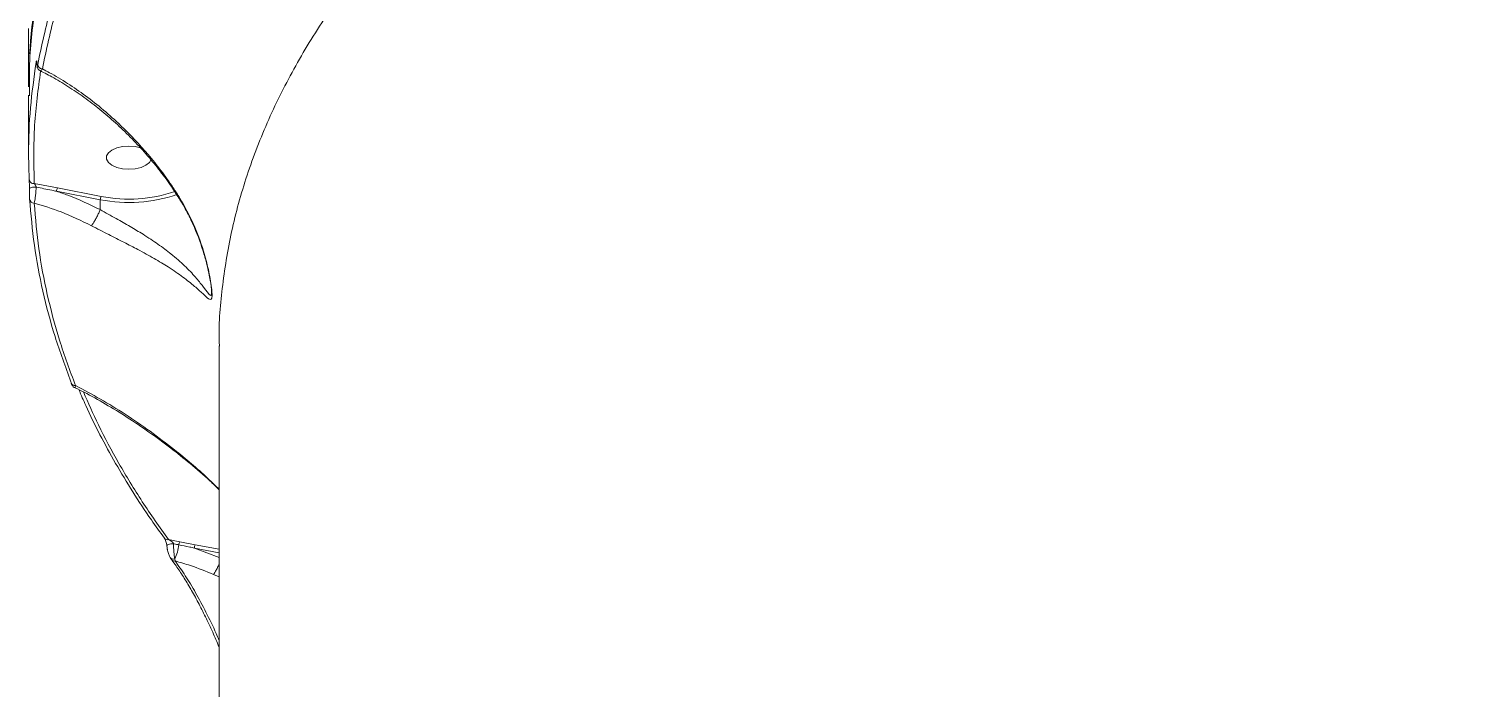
# Model space of a CAD drawing. Header units: millimetres. Extents: x -7151 to 6134, y -5040 to 5562.
# Drawn here: x -447.6 to -161.9, y 1211.8 to 1343.6 of the extents above; entities that cross this region are included whole.
import ezdxf

# ---------------------------------------------------------------- set-up
doc = ezdxf.new("R2010")
doc.units = ezdxf.units.MM
doc.layers.add('DIKOM_ОБЪЕКТ', color=7, linetype='Continuous')

msp = doc.modelspace()

# ---------------------------------------------------------------- linework, layer by layer
at = {"layer": 'DIKOM_ОБЪЕКТ', "color": 7, "linetype": 'Continuous', "lineweight": 15}
for p, q in [((-447.562, 1343.553), (-447.562, 1331.981)), ((-447.562, 1330.266), (-447.562, 1318.626)), ((-446.445, 1312.668), (-441.823, 1311.793)), ((-433.27, 1309.435), (-441.999, 1311.123)), ((-441.823, 1311.793), (-433.094, 1310.105)), ((-433.27, 1307.483), (-433.27, 1309.435)), ((-433.27, 1307.483), (-433.27, 1307.479)), ((-409.562, 1280.3), (-409.562, 982.259)), ((-419.988, 1240.429), (-419.989, 1240.437)), ((-419.675, 1241.694), (-417.419, 1241.267)), ((-417.419, 1241.267), (-414.32, 1240.678)), ((-414.495, 1240.008), (-409.562, 1238.137)), ((-409.562, 1239.054), (-414.495, 1240.008)), ((-414.32, 1240.678), (-409.562, 1239.758)), ((-418.426, 1237.852), (-418.34, 1237.428)), ((-409.562, 1234.252), (-410.695, 1234.731))]:
    msp.add_line(p, q, dxfattribs=at)
at = {"layer": 'DIKOM_ОБЪЕКТ', "color": 7, "linetype": 'Continuous', "lineweight": 15, "flags": 128}
for points in [[(-447.562, 1331.981), (-447.562, 1332.239), (-447.505, 1335.563)], [(-425.223, 1319.817), (-426.294, 1320.061), (-427.562, 1320.155), (-428.83, 1320.061), (-429.995, 1319.787), (-430.963, 1319.355), (-431.655, 1318.8), (-432.016, 1318.167), (-432.016, 1317.508), (-431.655, 1316.875), (-430.963, 1316.32), (-429.995, 1315.888), (-428.83, 1315.614), (-427.562, 1315.52), (-427.562, 1315.52)], [(-427.562, 1315.52), (-426.294, 1315.614), (-425.129, 1315.888), (-424.161, 1316.32), (-423.469, 1316.875), (-423.131, 1317.434)], [(-447.405, 1311.586), (-447.382, 1311.677), (-447.301, 1311.764), (-447.168, 1311.841), (-446.99, 1311.904), (-446.778, 1311.949), (-446.543, 1311.974), (-446.301, 1311.976), (-446.064, 1311.956)], [(-439.116, 1273.161), (-439.099, 1273.004), (-439.072, 1272.908)], [(-419.989, 1240.437), (-419.967, 1240.521), (-419.87, 1240.625), (-419.701, 1240.718), (-419.475, 1240.792), (-419.209, 1240.843), (-418.926, 1240.865), (-418.649, 1240.856)], [(-419.053, 1237.699), (-419.048, 1237.693), (-418.998, 1237.636)]]:
    msp.add_lwpolyline(points, dxfattribs=at)
at = {"layer": 'DIKOM_ОБЪЕКТ', "color": 7, "linetype": 'Continuous', "lineweight": 15}
for centre, radius, start, end in [((-328.204, 1330.984), 119.405, 155.70724, 176.38424), ((-445.278, 1336.836), 0.795, 180.63899, 207.54988), ((-444.779, 1336.504), 0.979, 184.65969, 267.1814), ((-446.524, 1313.588), 0.923, 184.62725, 274.93067), ((-440.688, 1311.137), 1.311, 149.98245, 180.60977), ((-427.567, 1337.975), 28.412, 258.78307, 288.82404), ((-446.453, 1309.663), 0.907, 184.17738, 271.32009), ((-427.612, 1338.783), 29.888, 259.08888, 288.73718), ((-431.959, 1309.449), 1.31, 149.97979, 180.61243), ((-438.289, 1273.247), 0.853, 203.436, 274.806), ((-419.872, 1242.454), 0.785, 220.28113, 284.54049), ((-425.647, 1241.535), 8.106, 332.9804, 353.7068), ((-416.273, 1240.617), 1.318, 150.44445, 178.73096), ((-413.185, 1240.022), 1.311, 149.98245, 180.60977), ((-418.705, 1238.551), 0.753, 216.19733, 291.74094), ((-418.459, 1238.198), 0.779, 226.19718, 278.76658)]:
    msp.add_arc(centre, radius, start, end, dxfattribs=at)
for points, knots in [([(-89.117, 1476.513), (-96.056, 1475.866), (-109.941, 1474.571), (-130.463, 1471.876), (-150.878, 1468.609), (-171.093, 1464.7), (-191.034, 1460.162), (-210.263, 1455.091), (-228.73, 1449.518), (-246.404, 1443.483), (-263.572, 1436.887), (-280.152, 1429.73), (-296.071, 1422.022), (-310.982, 1413.931), (-324.857, 1405.494), (-337.692, 1396.752), (-349.694, 1387.567), (-360.782, 1377.95), (-370.896, 1367.924), (-379.82, 1357.705), (-387.548, 1347.329), (-394.104, 1336.839), (-399.593, 1326.07), (-403.937, 1315.046), (-407.137, 1303.8), (-408.968, 1292.568), (-409.716, 1284.704), (-409.524, 1280.629), (-409.506, 1280.25)], [0, 0, 0, 0, 0.0392427, 0.0785159, 0.1177585, 0.158142, 0.1985586, 0.2389421, 0.2781873, 0.3174623, 0.3567076, 0.3970912, 0.4375084, 0.4778924, 0.5171659, 0.5564696, 0.5957434, 0.6361547, 0.6765986, 0.7170099, 0.7563481, 0.7957165, 0.8350548, 0.8755303, 0.9160386, 0.9565142, 0.9959507, 1, 1, 1, 1]), ([(-427.345, 1380.258), (-429.444, 1376.627), (-433.642, 1369.365), (-438.517, 1358.233), (-442.42, 1346.955), (-444.025, 1339.336), (-444.827, 1335.526)], [0, 0, 0, 0, 0.2485969, 0.4971925, 0.7485962, 1, 1, 1, 1]), ([(-437.045, 1378.008), (-437.819, 1376.332), (-440.387, 1370.769), (-443.431, 1361.17), (-446.127, 1349.264), (-447.481, 1338.913), (-447.418, 1332.547), (-447.394, 1330.176)], [0, 0, 0, 0, 0.1071172, 0.3555404, 0.6041537, 0.8525765, 1, 1, 1, 1]), ([(-445.754, 1336.424), (-444.948, 1340.198), (-443.336, 1347.745), (-440.301, 1357.046), (-437.794, 1362.521), (-436.979, 1364.301)], [0, 0, 0, 0, 0.4029369, 0.8058763, 1, 1, 1, 1]), ([(-447.445, 1313.513), (-447.459, 1313.856), (-447.533, 1315.573), (-447.612, 1320.317), (-447.346, 1327.754), (-446.498, 1333.801), (-446.073, 1336.827)], [0, 0, 0, 0, 0.0441407, 0.2207128, 0.6100119, 1, 1, 1, 1]), ([(-446.073, 1336.827), (-446.06, 1336.896), (-446.031, 1337.056), (-445.989, 1337.155), (-445.951, 1337.114), (-445.925, 1336.946), (-445.917, 1336.73), (-445.914, 1336.621)], [0, 0, 0, 0, 0.18252839, 0.42376154, 0.62744856, 0.81343343, 1, 1, 1, 1]), ([(-445.931, 1336.831), (-445.931, 1336.827), (-445.93, 1336.816), (-445.922, 1336.719), (-445.917, 1336.595), (-445.917, 1336.49), (-445.917, 1336.466)], [0, 0, 0, 0, 0.2067464, 0.506314, 0.891595, 1, 1, 1, 1]), ([(-445.167, 1335.116), (-445.658, 1331.52), (-446.679, 1324.047), (-446.525, 1316.555), (-446.445, 1312.668)], [0, 0, 0, 0, 0.4811606, 1, 1, 1, 1]), ([(-445.917, 1336.561), (-445.917, 1336.556), (-445.917, 1336.38), (-445.9, 1336.155), (-445.863, 1335.887), (-445.757, 1335.609), (-445.583, 1335.38), (-445.419, 1335.225), (-445.308, 1335.192), (-445.305, 1335.191)], [0, 0, 0, 0, 0.0071238, 0.3099788, 0.5383227, 0.669884, 0.8212456, 0.9951245, 1, 1, 1, 1]), ([(-445.914, 1336.621), (-445.91, 1336.516), (-445.904, 1336.306), (-445.877, 1336.145), (-445.84, 1336.108), (-445.798, 1336.206), (-445.768, 1336.358), (-445.754, 1336.424)], [0, 0, 0, 0, 0.1889144, 0.3774082, 0.5792054, 0.8164785, 1, 1, 1, 1]), ([(-445.31, 1335.191), (-444.392, 1334.723), (-442.385, 1333.698), (-439.309, 1331.808), (-436.095, 1329.593), (-432.931, 1327.135), (-429.864, 1324.47), (-426.935, 1321.629), (-424.183, 1318.661), (-421.637, 1315.587), (-419.406, 1312.61), (-418.116, 1310.603), (-417.533, 1309.697)], [0, 0, 0, 0, 0.0894439, 0.1955006, 0.3020031, 0.4088138, 0.5157544, 0.6204306, 0.7230289, 0.8229935, 0.9200338, 1, 1, 1, 1]), ([(-444.827, 1335.526), (-444.891, 1335.438), (-445.038, 1335.234), (-445.204, 1335.128), (-445.281, 1335.196), (-445.299, 1335.211)], [0, 0, 0, 0, 0.3685473, 0.8538792, 1, 1, 1, 1]), ([(-444.827, 1335.526), (-444.354, 1335.279), (-442.667, 1334.395), (-439.781, 1332.671), (-436.175, 1330.192), (-432.612, 1327.382), (-428.374, 1323.582), (-424.518, 1319.501), (-421.112, 1315.248), (-419.018, 1312.326), (-417.835, 1310.461), (-417.401, 1309.775)], [0, 0, 0, 0, 0.0465596, 0.1660326, 0.2855022, 0.4082649, 0.5310176, 0.7327775, 0.8363381, 0.9398833, 1, 1, 1, 1]), ([(-447.405, 1311.586), (-447.406, 1311.754), (-447.408, 1312.102), (-447.418, 1312.659), (-447.431, 1313.168), (-447.44, 1313.398), (-447.445, 1313.513)], [0, 0, 0, 0, 0.2338498, 0.4824917, 0.7413471, 1, 1, 1, 1]), ([(-447.357, 1309.597), (-447.363, 1309.716), (-447.375, 1309.954), (-447.39, 1310.48), (-447.401, 1311.053), (-447.403, 1311.413), (-447.405, 1311.586)], [0, 0, 0, 0, 0.2583463, 0.5167461, 0.7678187, 1, 1, 1, 1]), ([(-446.445, 1312.668), (-446.4, 1312.622), (-446.312, 1312.532), (-446.193, 1312.347), (-446.111, 1312.165), (-446.075, 1312.031), (-446.067, 1311.973), (-446.064, 1311.956)], [0, 0, 0, 0, 0.29171575, 0.56720886, 0.80359237, 0.94403607, 1, 1, 1, 1]), ([(-446.064, 1311.956), (-446.079, 1311.674), (-446.11, 1311.091), (-446.201, 1310.162), (-446.315, 1309.315), (-446.393, 1308.942), (-446.432, 1308.757)], [0, 0, 0, 0, 0.2379981, 0.4906513, 0.7462658, 1, 1, 1, 1]), ([(-441.999, 1311.123), (-442.311, 1311.19), (-443.664, 1311.478), (-445.021, 1311.748), (-446.064, 1311.956)], [0, 0, 0, 0, 0.2307423, 1, 1, 1, 1]), ([(-441.999, 1311.123), (-441.235, 1310.866), (-438.27, 1309.87), (-435.4, 1308.5), (-433.27, 1307.483)], [0, 0, 0, 0, 0.2578303, 1, 1, 1, 1]), ([(-439.116, 1273.161), (-440.226, 1276.157), (-442.446, 1282.149), (-444.833, 1291.24), (-446.581, 1300.391), (-447.098, 1306.528), (-447.357, 1309.597)], [0, 0, 0, 0, 0.2491, 0.4982004, 0.7491006, 1, 1, 1, 1]), ([(-446.432, 1308.757), (-446.177, 1305.717), (-445.666, 1299.636), (-443.938, 1290.526), (-441.562, 1281.431), (-439.332, 1275.409), (-438.218, 1272.397)], [0, 0, 0, 0, 0.2491002, 0.4982, 0.7490985, 1, 1, 1, 1]), ([(-435.03, 1304.254), (-437.041, 1305.24), (-440.767, 1307.068), (-444.646, 1308.224), (-446.432, 1308.757)], [0, 0, 0, 0, 0.5395133, 1, 1, 1, 1]), ([(-417.401, 1309.775), (-416.461, 1308.095), (-414.559, 1304.698), (-412.807, 1299.819), (-411.818, 1296.094), (-411.326, 1293.647), (-411.066, 1291.951), (-410.949, 1290.57), (-411.006, 1289.696), (-411.257, 1289.474), (-411.803, 1289.75), (-412.781, 1290.683), (-414.446, 1292.204), (-416.699, 1294.011), (-419.43, 1295.887), (-422.484, 1297.732), (-425.48, 1299.377), (-428.563, 1300.971), (-431.707, 1302.545), (-433.881, 1303.663), (-435.03, 1304.254)], [0, 0, 0, 0, 0.0863525, 0.1746785, 0.2336179, 0.2635138, 0.2941174, 0.321205, 0.3485639, 0.3826687, 0.4154272, 0.4844313, 0.555015, 0.6333681, 0.7133073, 0.7760749, 0.8404071, 0.8905405, 0.9421327, 1, 1, 1, 1]), ([(-417.534, 1309.697), (-417.116, 1309.021), (-416.121, 1307.412), (-414.795, 1304.681), (-413.559, 1301.662), (-412.615, 1298.822), (-411.964, 1296.427), (-411.549, 1294.568), (-411.292, 1293.161), (-411.143, 1292.119), (-411.074, 1291.442), (-411.061, 1291.065), (-411.062, 1291.022), (-411.062, 1291.019)], [0, 0, 0, 0, 0.1119282, 0.26609, 0.4274712, 0.573748, 0.6914196, 0.7848149, 0.8545112, 0.9120338, 0.9596433, 0.9978689, 1, 1, 1, 1]), ([(-417.401, 1309.775), (-417.415, 1309.767), (-417.496, 1309.717), (-417.508, 1309.712), (-417.517, 1309.708)], [0, 0, 0, 0, 0.1727548, 1, 1, 1, 1]), ([(-435.03, 1304.254), (-435.016, 1304.271), (-434.924, 1304.387), (-434.707, 1304.702), (-434.343, 1305.306), (-433.944, 1306.038), (-433.562, 1306.807), (-433.367, 1307.255), (-433.27, 1307.479)], [0, 0, 0, 0, 0.0318754, 0.2096694, 0.4072551, 0.6048566, 0.8024213, 1, 1, 1, 1]), ([(-433.27, 1307.479), (-433.27, 1307.479), (-432.273, 1306.814), (-430.164, 1305.799), (-427.313, 1304.117), (-424.468, 1302.415), (-421.704, 1300.572), (-418.894, 1298.472), (-416.365, 1296.246), (-414.295, 1294.087), (-412.75, 1292.132), (-411.842, 1290.892), (-411.333, 1290.353), (-411.099, 1290.332), (-411.075, 1290.83), (-411.065, 1291.02)], [0, 0, 0, 0, 0.00002, 0.0837958, 0.1591915, 0.2346774, 0.3306538, 0.426764, 0.5470354, 0.6674033, 0.7721287, 0.8765539, 0.9237867, 0.9710046, 1, 1, 1, 1]), ([(-439.06, 1272.912), (-439.036, 1272.84), (-438.961, 1272.617), (-438.808, 1272.366), (-438.582, 1272.067), (-438.367, 1271.962), (-438.293, 1271.926)], [0, 0, 0, 0, 0.1818346, 0.5642823, 0.8511556, 1, 1, 1, 1]), ([(-438.218, 1272.397), (-438.228, 1272.313), (-438.26, 1272.038), (-438.292, 1271.842), (-438.302, 1271.92), (-438.303, 1271.924)], [0, 0, 0, 0, 0.2974257, 0.9657592, 1, 1, 1, 1]), ([(-438.285, 1271.953), (-437.683, 1271.661), (-435.657, 1270.678), (-432.192, 1268.721), (-427.878, 1266.085), (-423.529, 1263.146), (-419.339, 1260.073), (-415.283, 1256.816), (-412.064, 1254.053), (-410.173, 1252.223), (-409.562, 1251.632)], [0, 0, 0, 0, 0.0608188, 0.2048223, 0.3516026, 0.5011195, 0.6531952, 0.7885792, 0.9317292, 1, 1, 1, 1]), ([(-438.218, 1272.397), (-436.558, 1271.521), (-433.24, 1269.768), (-428.277, 1266.707), (-423.338, 1263.344), (-417.805, 1259.14), (-413.196, 1255.263), (-410.305, 1252.465), (-409.562, 1251.746)], [0, 0, 0, 0, 0.1683525, 0.336708, 0.5075727, 0.6784301, 0.9172998, 1, 1, 1, 1]), ([(-437.532, 1271.581), (-437.081, 1270.517), (-435.808, 1267.51), (-433.374, 1262.606), (-430.266, 1256.879), (-426.833, 1251.215), (-423.574, 1246.243), (-421.332, 1243.182), (-420.444, 1241.969)], [0, 0, 0, 0, 0.1055749, 0.2984179, 0.4907307, 0.682343, 0.8741035, 1, 1, 1, 1]), ([(-436.628, 1271.136), (-435.661, 1268.943), (-433.553, 1264.16), (-429.616, 1256.86), (-425.003, 1249.222), (-421.451, 1244.204), (-419.675, 1241.694)], [0, 0, 0, 0, 0.2194592, 0.4786879, 0.7393445, 1, 1, 1, 1]), ([(-420.476, 1241.949), (-420.469, 1241.94), (-420.439, 1241.902), (-420.32, 1241.694), (-420.182, 1241.361), (-420.069, 1240.975), (-420.013, 1240.679), (-419.99, 1240.501), (-419.99, 1240.441), (-419.99, 1240.437)], [0, 0, 0, 0, 0.0733545, 0.2838722, 0.5543654, 0.748571, 0.8872188, 0.9914816, 1, 1, 1, 1]), ([(-419.98, 1240.429), (-419.966, 1240.214), (-419.948, 1239.931), (-419.874, 1239.657), (-419.856, 1239.592)], [0, 0, 0, 0, 0.76026295, 1, 1, 1, 1]), ([(-419.856, 1239.592), (-419.817, 1239.426), (-419.715, 1238.993), (-419.519, 1238.492), (-419.358, 1238.206), (-419.305, 1238.112)], [0, 0, 0, 0, 0.29470181, 0.76904427, 1, 1, 1, 1]), ([(-419.675, 1241.694), (-419.543, 1241.629), (-419.3, 1241.509), (-418.992, 1241.29), (-418.794, 1241.104), (-418.702, 1240.978), (-418.665, 1240.908), (-418.654, 1240.873), (-418.649, 1240.856)], [0, 0, 0, 0, 0.3535136, 0.6499867, 0.8418841, 0.9246374, 0.9644683, 1, 1, 1, 1]), ([(-418.649, 1240.856), (-418.648, 1240.688), (-418.647, 1240.279), (-418.614, 1239.526), (-418.542, 1238.625), (-418.467, 1238.123), (-418.426, 1237.852)], [0, 0, 0, 0, 0.1616209, 0.3913487, 0.6724303, 1, 1, 1, 1]), ([(-417.59, 1240.646), (-417.903, 1240.708), (-418.256, 1240.779), (-418.609, 1240.849), (-418.649, 1240.856)], [0, 0, 0, 0, 0.8864387, 1, 1, 1, 1]), ([(-414.495, 1240.008), (-414.808, 1240.075), (-415.838, 1240.294), (-416.871, 1240.501), (-417.59, 1240.646)], [0, 0, 0, 0, 0.3029897, 1, 1, 1, 1]), ([(-419.298, 1238.126), (-419.225, 1237.981), (-419.128, 1237.791), (-419.008, 1237.641), (-418.98, 1237.606)], [0, 0, 0, 0, 0.766916, 1, 1, 1, 1]), ([(-419.013, 1237.625), (-418.724, 1237.24), (-417.965, 1236.227), (-416.699, 1234.295), (-415.231, 1231.87), (-413.753, 1229.199), (-412.284, 1226.317), (-410.879, 1223.355), (-409.986, 1221.274), (-409.562, 1220.286)], [0, 0, 0, 0, 0.09334961, 0.24587376, 0.3995, 0.55366989, 0.70774164, 0.86117403, 1, 1, 1, 1]), ([(-410.695, 1234.731), (-412.215, 1235.363), (-414.736, 1236.412), (-417.315, 1237.139), (-418.34, 1237.428)], [0, 0, 0, 0, 0.60258335, 1, 1, 1, 1]), ([(-418.34, 1237.428), (-417.667, 1236.482), (-416.319, 1234.588), (-414.246, 1231.136), (-412.181, 1227.264), (-410.604, 1224.051), (-409.757, 1222.05), (-409.562, 1221.589)], [0, 0, 0, 0, 0.23237102, 0.46548569, 0.69786565, 0.93036759, 1, 1, 1, 1]), ([(-410.695, 1234.731), (-410.68, 1234.75), (-410.597, 1234.858), (-410.399, 1235.157), (-410.078, 1235.734), (-409.77, 1236.361), (-409.614, 1236.744), (-409.562, 1236.87)], [0, 0, 0, 0, 0.0469399, 0.2629294, 0.5588569, 0.854803, 1, 1, 1, 1])]:
    msp.add_open_spline(points, degree=3, knots=knots, dxfattribs=at)

doc.saveas('drawing.dxf')
